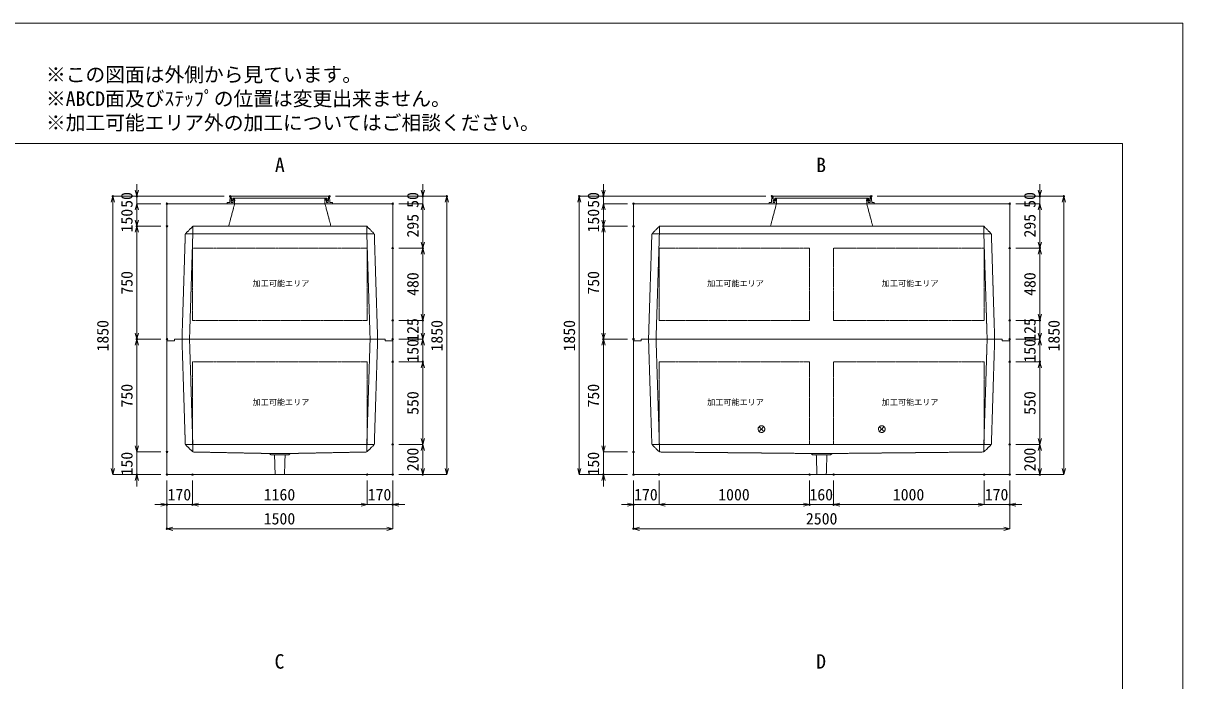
# Model space of a CAD drawing. Units: millimetres, scale not verified. Extents: x -5940 to 5940, y -4200 to 4200.
# Drawn here: x -1765 to 5940, y -171 to 4200 of the extents above; entities that cross this region are included whole.
import ezdxf
from ezdxf.enums import TextEntityAlignment as Align

# ---------------------------------------------------------------- set-up
doc = ezdxf.new("R2010")
doc.units = ezdxf.units.MM
doc.header["$LTSCALE"] = 20
doc.header["$PDMODE"] = 32
doc.header["$PDSIZE"] = 10
doc.linetypes.add('LONG_DASHED1', pattern=[7, 6, -1])
doc.linetypes.add('LONG_DOUBLE_CHAIN', pattern=[21.8, 18, -1, 0.6, -0.6, 0.6, -1])
for name, color, linetype, lineweight in [('0-0_D-TTL', 7, 'Continuous', 9), ('0-1_Defpoints', 7, 'Continuous', 9), ('0-3_D-TTL-TXT', 7, 'Continuous', 9), ('0-4_D-STR-TXT', 7, 'Continuous', 9), ('0-5_D-STR-STR5', 1, 'LONG_DOUBLE_CHAIN', 9), ('0-6_D-STR-DIM', 3, 'Continuous', 9), ('0-7_0', 7, 'Continuous', 9), ('0-8_D-STR', 7, 'LONG_DASHED1', 9), ('0-A_D-STR-STR4', 134, 'Continuous', 9)]:
    doc.layers.add(name, color=color, linetype=linetype, lineweight=lineweight)
doc.styles.add('ＭＳ ゴシック', font='')
doc.styles.get('ＭＳ ゴシック').set_extended_font_data('MS Gothic')

# ---------------------------------------------------------------- blocks, each defined once
blk = doc.blocks.new('A$C4DE05FD1')
at = {"layer": '0-0_D-TTL', "color": 134}
for p, q in [((4000, 76000), (114800, 76000)), ((114800, 76000), (114800, 4000))]:
    blk.add_line(p, q, dxfattribs=at)
at = {"layer": '0-1_Defpoints', "color": 134}
for p, q in [((0, 84000), (118800, 84000)), ((118800, 84000), (118800, 0))]:
    blk.add_line(p, q, dxfattribs=at)
at = {"layer": '0-3_D-TTL-TXT', "style": 'ＭＳ ゴシック'}
for s, p in [('※この図面は外側から見ています。', (43260.9, 79815.7)), ('※ABCD面及びｽﾃｯﾌﾟの位置は変更出来ません。', (43260.9, 78215.7)), ('※加工可能エリア外の加工についてはご相談ください。', (43260.9, 76615.7))]:
    blk.add_text(s, height=962.2, dxfattribs=at).set_placement(p, align=Align.BOTTOM_LEFT)
blk = doc.blocks.new('_Open30')
at = {"layer": '0-7_0'}
blk.add_line((0, 0), (-20, 0), dxfattribs=at)
blk.add_lwpolyline([(-20, 5.36), (0, 0), (-20, -5.36)], dxfattribs=at)
blk = doc.blocks.new('A$C31CA379A')
at = {"layer": '0-4_D-STR-TXT', "style": 'ＭＳ ゴシック'}
for s, p in [('A', (-325.9, -2190.5)), ('B', (35638.6, -2190.5)), ('C', (-351.4, -35190.5)), ('D', (35638.6, -35190.5))]:
    blk.add_text(s, height=962.2, dxfattribs=at).set_placement(p, align=Align.BOTTOM_LEFT)
blk = doc.blocks.new('A$C621E4EC6')
at = {"layer": '0-5_D-STR-STR5'}
for q in [(11600, -3000), (-11600, -14000)]:
    blk.add_line((11600, -14000), q, dxfattribs=at)
blk.add_lwpolyline([(11600, -3000), (-11600, -3000), (-11600, -14000)], dxfattribs=at)
at = {"layer": '0-8_D-STR', "linetype": 'Continuous'}
for p, q in [((14000, 0), (-14000, 0)), ((15000, -18000), (-15000, -18000))]:
    blk.add_line(p, q, dxfattribs=at)
at = {"layer": '0-8_D-STR'}
for p, q in [((-13000, 0), (-12560, -14000)), ((-12000, 0), (-11560, -14000)), ((12000, 0), (11560, -14000)), ((13000, 0), (12560, -14000)), ((-11560, -15000), (-12560, -14000)), ((12560, -14000), (-12560, -14000)), ((-11560, -15000), (-11560, -14000)), ((-11560, -15000), (-1400, -15200)), ((1400, -15200), (-1400, -15200)), ((-1200, -15380), (-1400, -15200)), ((1200, -15380), (-1200, -15380)), ((-621, -18000), (-705, -15380)), ((621, -18000), (705, -15380)), ((1200, -15380), (1400, -15200)), ((11560, -15000), (1400, -15200)), ((11560, -15000), (12560, -14000)), ((11560, -15000), (11560, -14000))]:
    blk.add_line(p, q, dxfattribs=at)
at = {"layer": '0-8_D-STR', "linetype": 'Continuous'}
for points in [[(-15000, -18000), (-15000, -240), (-14000, -240), (-14000, 0)], [(15000, -18000), (15000, -240), (14000, -240), (14000, 0)]]:
    blk.add_lwpolyline(points, dxfattribs=at)
blk = doc.blocks.new('A$C5FFC506B')
at = {"layer": '0-5_D-STR-STR5'}
blk.add_lwpolyline([(11600, 12100), (-11600, 12100), (-11600, 2500), (11600, 2500)], close=True, dxfattribs=at)
at = {"layer": '0-8_D-STR', "linetype": 'Continuous'}
for p, q in [((15000, 18000), (-15000, 18000)), ((15000, 18000), (15000, -240)), ((14000, 0), (-14000, 0))]:
    blk.add_line(p, q, dxfattribs=at)
at = {"layer": '0-8_D-STR'}
for p, q in [((-6000, 18000), (-6800, 15000)), ((6000, 18000), (6800, 15000)), ((-13000, 0), (-12560, 14000)), ((-11560, 15000), (-12560, 14000)), ((12560, 14000), (-12560, 14000)), ((-12000, 0), (-11560, 14000)), ((11560, 15000), (-11560, 15000)), ((-11560, 15000), (-11560, 14000)), ((11560, 15000), (12560, 14000)), ((11560, 15000), (11560, 14000)), ((12000, 0), (11560, 14000)), ((13000, 0), (12560, 14000))]:
    blk.add_line(p, q, dxfattribs=at)
at = {"layer": '0-8_D-STR', "linetype": 'Continuous'}
for points in [[(-15000, 18000), (-15000, -240), (-14000, -240), (-14000, 0)], [(15000, -240), (14000, -240), (14000, 0)]]:
    blk.add_lwpolyline(points, dxfattribs=at)
blk = doc.blocks.new('A$C51EE6746')
at = {"layer": '0-5_D-STR-STR5'}
for points in [[(-21600, 12100), (-1600, 12100), (-1600, 2500), (-21600, 2500)], [(21600, 12100), (1600, 12100), (1600, 2500), (21600, 2500)]]:
    blk.add_lwpolyline(points, close=True, dxfattribs=at)
at = {"layer": '0-8_D-STR', "linetype": 'Continuous'}
for p, q in [((-25000, 18000), (-25000, -240)), ((-25000, 18000), (25000, 18000)), ((25000, 18000), (25000, -240)), ((24000, 0), (-24000, 0))]:
    blk.add_line(p, q, dxfattribs=at)
at = {"layer": '0-8_D-STR'}
for p, q in [((-6000, 18000), (-6800, 15000)), ((6000, 18000), (6800, 15000)), ((-23000, 0), (-22560, 14000)), ((-21560, 15000), (-22560, 14000)), ((22560, 14000), (-22560, 14000)), ((-22000, 0), (-21560, 14000)), ((21560, 15000), (-21560, 15000)), ((-21560, 15000), (-21560, 14000)), ((21560, 15000), (22560, 14000)), ((21560, 15000), (21560, 14000)), ((22000, 0), (21560, 14000)), ((23000, 0), (22560, 14000))]:
    blk.add_line(p, q, dxfattribs=at)
at = {"layer": '0-8_D-STR', "linetype": 'Continuous'}
for points in [[(-25000, -240), (-24000, -240), (-24000, 0)], [(25000, -240), (24000, -240), (24000, 0)]]:
    blk.add_lwpolyline(points, dxfattribs=at)
blk = doc.blocks.new('A$C284D0AE2')
at = {"layer": '0-A_D-STR-STR4'}
for p, q in [((-6980, 160), (-7000, 0)), ((-7000, 0), (7000, 0)), ((-6695.5, 160), (-6980, 160)), ((-6600, 1000), (-6655.6, 197.2)), ((-6500, 1000), (-6600, 1000)), ((-6442.7, 197.2), (-6500, 1000)), ((-6450, 1000), (-6450, 740)), ((-6450, 740), (-6438.3, 740)), ((-6418.4, 721.8), (-6390, 400)), ((-6235.7, 160), (-6402.8, 160)), ((-6390, 400), (-6290, 400)), ((-6290, 400), (-6230, 740)), ((-6230, 740), (6230, 740)), ((-6180, 740), (-6212.4, 401.3)), ((-6212.4, 401.3), (-6172.2, 401.3)), ((-6140, 680), (-6195.9, 195.4)), ((-6000, 740), (-6180, 740)), ((-6040, 680), (-6140, 680)), ((-6000, 0), (-6040, 680)), ((-6023.6, 401.3), (-5983.5, 401.3)), ((-5983.5, 401.3), (-6000, 740)), ((6000, 740), (6180, 740)), ((6212.4, 401.3), (6172.2, 401.3)), ((6180, 740), (6212.4, 401.3)), ((6235.7, 160), (6402.8, 160)), ((6695.5, 160), (6980, 160)), ((6980, 160), (7000, 0))]:
    blk.add_line(p, q, dxfattribs=at)
for points in [[(-6450, 1000), (6450, 1000), (6450, 740), (6438.3, 740)], [(6023.6, 401.3), (5983.5, 401.3), (6000, 740)], [(6000, 0), (6040, 680), (6140, 680), (6195.9, 195.4)], [(6418.4, 721.8), (6390, 400), (6290, 400), (6230, 740)], [(6442.7, 197.2), (6500, 1000), (6600, 1000), (6655.6, 197.2)]]:
    blk.add_lwpolyline(points, dxfattribs=at)
for centre, radius, start, end in [((-6695.5, 200), 40, 270, 356.0372), ((-6402.8, 200), 40, 184.08562, 270), ((-6438.3, 720), 20, 5.04245, 90), ((-6235.7, 200), 40, 270, 353.41806), ((6235.7, 200), 40, 186.58194, 270), ((6402.8, 200), 40, 270, 355.91438), ((6438.3, 720), 20, 90, 174.95755), ((6695.5, 200), 40, 183.9628, 270)]:
    blk.add_arc(centre, radius, start, end, dxfattribs=at)
blk = doc.blocks.new('A$C395B4749')
at = {"layer": '0-5_D-STR-STR5'}
for p, q in [((-21600, -14000), (-21600, -3000)), ((21600, -14000), (21600, -3000)), ((-21600, -14000), (-1600, -14000)), ((21600, -14000), (1600, -14000))]:
    blk.add_line(p, q, dxfattribs=at)
for points in [[(-21600, -3000), (-1600, -3000), (-1600, -14000)], [(21600, -3000), (1600, -3000), (1600, -14000)]]:
    blk.add_lwpolyline(points, dxfattribs=at)
at = {"layer": '0-8_D-STR', "linetype": 'Continuous'}
for p, q in [((-24000, 0), (24000, 0)), ((-24000, -240), (-24000, 0)), ((-25000, -18000), (-25000, -240)), ((-25000, -240), (-24000, -240)), ((-25000, -18000), (25000, -18000))]:
    blk.add_line(p, q, dxfattribs=at)
at = {"layer": '0-8_D-STR'}
for p, q in [((-23000, 0), (-22560, -14000)), ((-22000, 0), (-21560, -14000)), ((22000, 0), (21560, -14000)), ((23000, 0), (22560, -14000)), ((-21560, -15000), (-22560, -14000)), ((22560, -14000), (-22560, -14000)), ((-21560, -15000), (-21560, -14000)), ((-21560, -15000), (-1400, -15200)), ((1400, -15200), (-1400, -15200)), ((-1200, -15380), (-1400, -15200)), ((1200, -15380), (-1200, -15380)), ((-621, -18000), (-705, -15380)), ((621, -18000), (705, -15380)), ((1200, -15380), (1400, -15200)), ((21560, -15000), (1400, -15200)), ((21560, -15000), (22560, -14000)), ((21560, -15000), (21560, -14000))]:
    blk.add_line(p, q, dxfattribs=at)
at = {"layer": '0-8_D-STR', "linetype": 'Continuous'}
blk.add_lwpolyline([(25000, -18000), (25000, -240), (24000, -240), (24000, 0)], dxfattribs=at)
blk = doc.blocks.new('A$C1C640AAB')
at = {"layer": '0-5_D-STR-STR5'}
for p, q in [((-318.2, -318.2), (318.2, 318.2)), ((-318.2, 318.2), (318.2, -318.2))]:
    blk.add_line(p, q, dxfattribs=at)
blk.add_circle((0, 0), 450, dxfattribs=at)
blk = doc.blocks.new('A$Cfd8a94bb')
at = {"layer": '0-5_D-STR-STR5'}
for p in [(-8000, -11960), (8000, -11960)]:
    blk.add_blockref('A$C1C640AAB', p, dxfattribs=at)
at = {"layer": '0-8_D-STR'}
blk.add_blockref('A$C395B4749', (0, 0), dxfattribs=at)

msp = doc.modelspace()

# ---------------------------------------------------------------- linework, layer by layer
at = {"layer": '0-1_Defpoints'}
for p in [(-1170, 3050), (-1010, 3050), (-390, 3050), (270, 3050), (890, 3050), (1050, 3050), (1930, 3050), (2090, 3050), (3210, 3050), (3210, 3050), (3870, 3050), (4990, 3050), (5150, 3050), (-810, 3000), (690, 3000), (2290, 3000), (4790, 3000), (-1010, 2850), (-810, 2850), (2090, 2850), (2290, 2850), (690, 2705), (890, 2705), (4790, 2705), (4990, 2705), (690, 2225), (890, 2225), (4790, 2225), (4990, 2225), (-1010, 2100), (-810, 2100), (690, 2100), (2090, 2100), (2290, 2100), (4790, 2100), (690, 1950), (890, 1950), (4790, 1950), (4990, 1950), (690, 1400), (4790, 1400), (-810, 1350), (2290, 1350), (-1010, 1200), (-810, 1200), (-810, 1200), (-640, 1200), (-640, 1200), (520, 1200), (690, 1200), (690, 1200), (690, 1200), (890, 1200), (2090, 1200), (2290, 1200), (2290, 1200), (2290, 1200), (2290, 1200), (2460, 1200), (3460, 1200), (3460, 1200), (3620, 1200), (3620, 1200), (4620, 1200), (4790, 1200), (4790, 1200), (4790, 1200), (4790, 1200), (4990, 1200), (-810, 1000), (-640, 1000), (690, 1000), (2290, 1000), (3460, 1000), (3460, 1000), (3620, 1000), (4790, 1000), (-810, 840), (2290, 840)]:
    msp.add_point(p, dxfattribs=at)
at = {"layer": '0-6_D-STR-DIM'}
for p, q in [((-1010, 3090), (-1010, 3130)), ((890, 3090), (890, 3130)), ((2090, 3090), (2090, 3130)), ((4990, 3090), (4990, 3130)), ((-430, 3050), (-1170, 3050)), ((-1170, 1240), (-1170, 3010)), ((-430, 3050), (-1010, 3050)), ((-1010, 3000), (-1010, 3050)), ((310, 3050), (890, 3050)), ((310, 3050), (1050, 3050)), ((890, 3000), (890, 3050)), ((1050, 1240), (1050, 3010)), ((3170, 3050), (1930, 3050)), ((1930, 1240), (1930, 3010)), ((3170, 3050), (2090, 3050)), ((2090, 3000), (2090, 3050)), ((3910, 3050), (4990, 3050)), ((3910, 3050), (5150, 3050)), ((4990, 3000), (4990, 3050)), ((5150, 1240), (5150, 3010)), ((-850, 3000), (-1010, 3000)), ((-850, 3000), (-1010, 3000)), ((-1010, 2960), (-1010, 2890)), ((-1010, 2960), (-1010, 2920)), ((730, 3000), (890, 3000)), ((730, 3000), (890, 3000)), ((890, 2960), (890, 2745)), ((890, 2960), (890, 2920)), ((2250, 3000), (2090, 3000)), ((2250, 3000), (2090, 3000)), ((2090, 2960), (2090, 2890)), ((2090, 2960), (2090, 2920)), ((4830, 3000), (4990, 3000)), ((4830, 3000), (4990, 3000)), ((4990, 2960), (4990, 2745)), ((4990, 2960), (4990, 2920)), ((-850, 2850), (-1010, 2850)), ((-850, 2850), (-1010, 2850)), ((-1010, 2140), (-1010, 2810)), ((2250, 2850), (2090, 2850)), ((2250, 2850), (2090, 2850)), ((2090, 2140), (2090, 2810)), ((730, 2705), (890, 2705)), ((730, 2705), (890, 2705)), ((4830, 2705), (4990, 2705)), ((4830, 2705), (4990, 2705)), ((890, 2265), (890, 2665)), ((4990, 2265), (4990, 2665)), ((890, 2265), (890, 2305)), ((4990, 2265), (4990, 2305)), ((730, 2225), (890, 2225)), ((730, 2225), (890, 2225)), ((890, 2100), (890, 2225)), ((890, 2140), (890, 2180)), ((4830, 2225), (4990, 2225)), ((4830, 2225), (4990, 2225)), ((4990, 2100), (4990, 2225)), ((4990, 2140), (4990, 2180)), ((-850, 2100), (-1010, 2100)), ((-850, 2100), (-1010, 2100)), ((730, 2100), (890, 2100)), ((730, 2100), (890, 2100)), ((890, 2100), (890, 1950)), ((2250, 2100), (2090, 2100)), ((2250, 2100), (2090, 2100)), ((4830, 2100), (4990, 2100)), ((4830, 2100), (4990, 2100)), ((4990, 2100), (4990, 1950)), ((-1010, 1390), (-1010, 2060)), ((890, 2060), (890, 2020)), ((2090, 1390), (2090, 2060)), ((4990, 2060), (4990, 2020)), ((730, 1950), (890, 1950)), ((730, 1950), (890, 1950)), ((4830, 1950), (4990, 1950)), ((4830, 1950), (4990, 1950)), ((890, 1910), (890, 1870)), ((890, 1440), (890, 1910)), ((4990, 1910), (4990, 1870)), ((4990, 1440), (4990, 1910)), ((-1010, 1390), (-1010, 1430)), ((730, 1400), (890, 1400)), ((730, 1400), (890, 1400)), ((2090, 1390), (2090, 1430)), ((4830, 1400), (4990, 1400)), ((4830, 1400), (4990, 1400)), ((-850, 1350), (-1010, 1350)), ((-850, 1350), (-1010, 1350)), ((-1010, 1350), (-1010, 1200)), ((890, 1360), (890, 1240)), ((2250, 1350), (2090, 1350)), ((2250, 1350), (2090, 1350)), ((2090, 1350), (2090, 1200)), ((4990, 1360), (4990, 1240)), ((-850, 1200), (-1170, 1200)), ((-850, 1200), (-1010, 1200)), ((-1010, 1160), (-1010, 1120)), ((-810, 1160), (-810, 1000)), ((-810, 1160), (-810, 840)), ((-640, 1160), (-640, 1000)), ((-640, 1160), (-640, 1000)), ((520, 1160), (520, 1000)), ((520, 1160), (520, 1000)), ((690, 1160), (690, 1000)), ((690, 1160), (690, 840)), ((730, 1200), (890, 1200)), ((730, 1200), (1050, 1200)), ((2250, 1200), (1930, 1200)), ((2250, 1200), (2090, 1200)), ((2090, 1160), (2090, 1120)), ((2290, 1160), (2290, 840)), ((2290, 1160), (2290, 1000)), ((2460, 1160), (2460, 1000)), ((2460, 1160), (2460, 1000)), ((3460, 1160), (3460, 1000)), ((3460, 1160), (3460, 1000)), ((3620, 1160), (3620, 1000)), ((3620, 1160), (3620, 1000)), ((4620, 1160), (4620, 1000)), ((4620, 1160), (4620, 1000)), ((4790, 1160), (4790, 1000)), ((4790, 1160), (4790, 840)), ((4830, 1200), (4990, 1200)), ((4830, 1200), (5150, 1200)), ((-850, 1000), (-890, 1000)), ((-640, 1000), (-810, 1000)), ((480, 1000), (-600, 1000)), ((-600, 1000), (-560, 1000)), ((480, 1000), (440, 1000)), ((520, 1000), (690, 1000)), ((730, 1000), (770, 1000)), ((2250, 1000), (2210, 1000)), ((2460, 1000), (2290, 1000)), ((2500, 1000), (3420, 1000)), ((2500, 1000), (2540, 1000)), ((3420, 1000), (3380, 1000)), ((3620, 1000), (3460, 1000)), ((4580, 1000), (3660, 1000)), ((3660, 1000), (3700, 1000)), ((4580, 1000), (4540, 1000)), ((4620, 1000), (4790, 1000)), ((4830, 1000), (4870, 1000)), ((650, 840), (-770, 840)), ((4750, 840), (2330, 840))]:
    msp.add_line(p, q, dxfattribs=at)

# ---------------------------------------------------------------- block references
at = {"layer": '0-0_D-TTL', "xscale": 0.1, "yscale": 0.1}
msp.add_blockref('A$C4DE05FD1', (-5940, -4200), dxfattribs=at)
at = {"layer": '0-4_D-STR-TXT', "xscale": 0.1, "yscale": 0.1}
msp.add_blockref('A$C31CA379A', (-60, 3400), dxfattribs=at)
at = {"layer": '0-6_D-STR-DIM', "xscale": 2, "yscale": 2}
for p, rotation in [((-1010, 3050), 270), ((890, 3050), 270), ((2090, 3050), 270), ((4990, 3050), 270), ((-1170, 3050), 90), ((1050, 3050), 90), ((1930, 3050), 90), ((5150, 3050), 90), ((-1010, 3000), 90), ((-1010, 3000), 90), ((890, 3000), 90), ((890, 3000), 90), ((2090, 3000), 90), ((2090, 3000), 90), ((4990, 3000), 90), ((4990, 3000), 90), ((-1010, 2850), 270), ((2090, 2850), 270), ((-1010, 2850), 90), ((2090, 2850), 90), ((890, 2705), 270), ((890, 2705), 90), ((4990, 2705), 270), ((4990, 2705), 90), ((890, 2225), 270), ((890, 2225), 270), ((4990, 2225), 270), ((4990, 2225), 270), ((-1010, 2100), 270), ((-1010, 2100), 90), ((890, 2100), 270), ((890, 2100), 90), ((2090, 2100), 270), ((2090, 2100), 90), ((4990, 2100), 270), ((4990, 2100), 90), ((890, 1950), 90), ((890, 1950), 90), ((4990, 1950), 90), ((4990, 1950), 90), ((-1010, 1350), 270), ((-1010, 1350), 270), ((890, 1400), 270), ((890, 1400), 90), ((2090, 1350), 270), ((2090, 1350), 270), ((4990, 1400), 270), ((4990, 1400), 90), ((-1170, 1200), 270), ((890, 1200), 270), ((1050, 1200), 270), ((1930, 1200), 270), ((4990, 1200), 270), ((5150, 1200), 270), ((-1010, 1200), 90), ((2090, 1200), 90), ((-640, 1000), 180), ((-640, 1000), 180), ((690, 1000), 180), ((2460, 1000), 180), ((2460, 1000), 180), ((3620, 1000), 180), ((3620, 1000), 180), ((4790, 1000), 180), ((-810, 840), 180), ((2290, 840), 180)]:
    msp.add_blockref('_Open30', p, dxfattribs=dict(at, rotation=rotation))
for p in [(-810, 1000), (520, 1000), (520, 1000), (2290, 1000), (3460, 1000), (3460, 1000), (4620, 1000), (4620, 1000), (690, 840), (4790, 840)]:
    msp.add_blockref('_Open30', p, dxfattribs=at)
at = {"layer": '0-8_D-STR', "xscale": 0.05, "yscale": 0.05}
for name, p in [('A$C5FFC506B', (-60, 2100)), ('A$C51EE6746', (3540, 2100)), ('A$C621E4EC6', (-60, 2100)), ('A$Cfd8a94bb', (3540, 2100))]:
    msp.add_blockref(name, p, dxfattribs=at)
at = {"layer": '0-A_D-STR-STR4', "xscale": 0.05, "yscale": 0.05}
for p in [(-60, 3000), (3540, 3000)]:
    msp.add_blockref('A$C284D0AE2', p, dxfattribs=at)

# ---------------------------------------------------------------- texts
at = {"layer": '0-5_D-STR-STR5', "style": 'ＭＳ ゴシック'}
for p in [(-240.29, 2439.63), (2779.71, 2439.63), (3939.71, 2439.63), (-240.29, 1649.63), (2779.71, 1649.63), (3939.71, 1649.63)]:
    msp.add_text('加工可能エリア', height=38.42, dxfattribs=at).set_placement(p, align=Align.BOTTOM_LEFT)
at = {"layer": '0-6_D-STR-DIM', "style": 'ＭＳ ゴシック'}
for s, p in [('50', (-1015.2, 2972.8)), ('50', (884.8, 2972.8)), ('50', (2084.8, 2972.8)), ('50', (4984.8, 2972.8)), ('150', (-1015.2, 2808.96)), ('150', (2084.8, 2808.96)), ('295', (884.8, 2775.14)), ('295', (4984.8, 2775.14)), ('750', (-1015.2, 2395.8)), ('750', (2084.8, 2395.8)), ('480', (884.8, 2387.4)), ('480', (4984.8, 2387.4)), ('1850', (-1175.2, 2017.96)), ('125', (884.8, 2082.5)), ('1850', (1044.8, 2017.96)), ('1850', (1924.8, 2017.96)), ('125', (4984.8, 2082.5)), ('1850', (5144.8, 2017.96)), ('150', (884.8, 1943.96)), ('150', (4984.8, 1943.96)), ('750', (-1015.2, 1645.8)), ('750', (2084.8, 1645.8)), ('550', (884.8, 1596.8)), ('550', (4984.8, 1596.8)), ('150', (-1015.2, 1193.96)), ('200', (884.8, 1221.6)), ('150', (2084.8, 1193.96)), ('200', (4984.8, 1221.6))]:
    msp.add_text(s, height=76.98, rotation=90, dxfattribs=at).set_placement(p, align=Align.BOTTOM_LEFT)
for s, p in [('170', (-806.04, 1005.2)), ('1160', (-167.04, 1005.2)), ('170', (523.96, 1005.2)), ('170', (2293.96, 1005.2)), ('1000', (2852.96, 1005.2)), ('160', (3458.96, 1005.2)), ('1000', (4012.96, 1005.2)), ('170', (4623.96, 1005.2)), ('1500', (-167.04, 845.2)), ('2500', (3435.6, 845.2))]:
    msp.add_text(s, height=76.98, dxfattribs=at).set_placement(p, align=Align.BOTTOM_LEFT)

doc.saveas('drawing.dxf')
